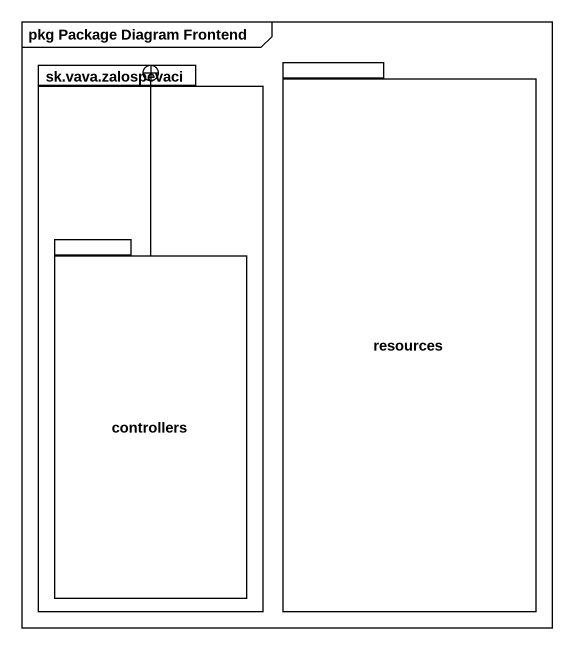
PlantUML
@startuml
mainframe pkg Package Diagram Frontend
package "sk.vava.zalospevaci" as sk_vava_zalospevaci {
  package controllers {
  }
}
package resources {
}
controllers -up-+ sk_vava_zalospevaci
@enduml
